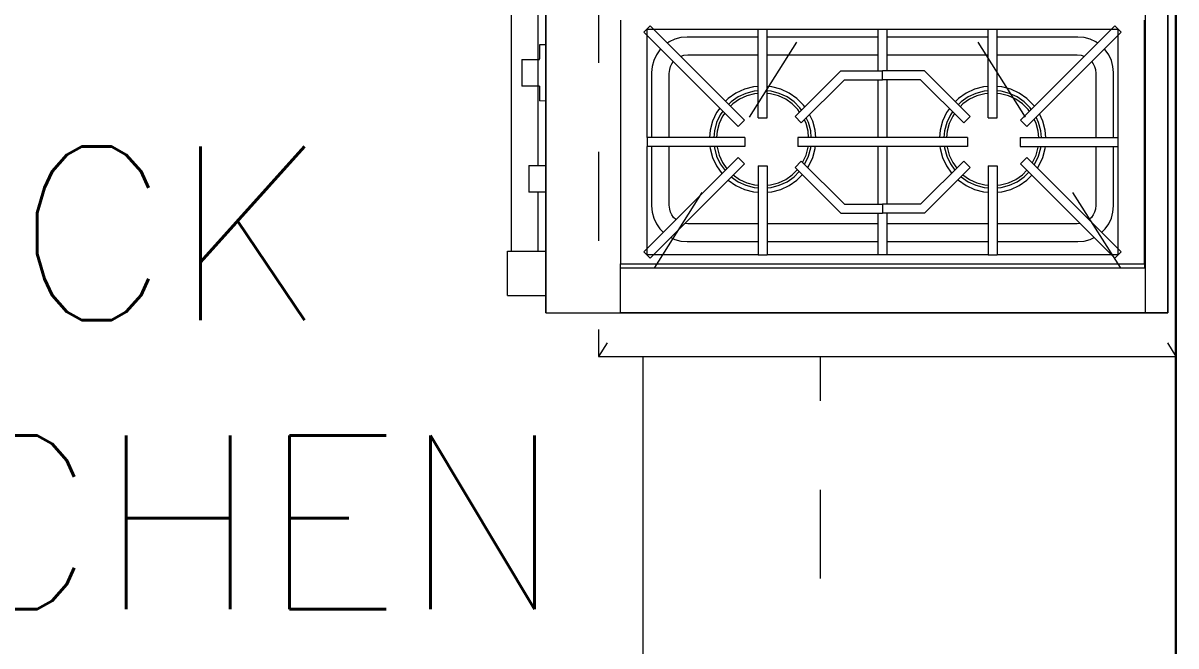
# Model space of a CAD drawing. Header units: metres. Extents: x -44 to 358, y -286 to 66.
# Drawn here: x 35.594 to 36.892, y -89.341 to -88.641 of the extents above; entities that cross this region are included whole.
import ezdxf

# ---------------------------------------------------------------- set-up
doc = ezdxf.new("R2010")
doc.units = ezdxf.units.M
doc.header["$LTSCALE"] = 0.3
for name, pattern in [('DASHED', [0.75, 0.5, -0.25]), ('DASHED2', [9.525, 6.35, -3.175]), ('HIDDEN2', [4.7625, 3.175, -1.5875])]:
    doc.linetypes.add(name, pattern=pattern)
for name, color, linetype, lineweight in [('01a_Mobiliario', 250, 'Continuous', 0), ('A-EQPM-OVHD', 253, 'DASHED2', 5), ('A-WALL', 7, 'Continuous', 30), ('baños', 141, 'Continuous', 0), ('Columnas', 7, 'Continuous', 18), ('MOBILIARIOS', 252, 'Continuous', 0), ('PROYECCION', 9, 'DASHED', 0)]:
    doc.layers.add(name, color=color, linetype=linetype, lineweight=lineweight)
doc.layers.add('TEXTOS', color=4, linetype='Continuous')

# ---------------------------------------------------------------- blocks, each defined once
blk = doc.blocks.new('PL BASE 1N NASAS 09')
at = {"layer": '01a_Mobiliario', "transparency": 33554684}
for q in [(-103.8311, -53.3997), (-104.4311, -54.4497), (-103.8311, -53.3997)]:
    blk.add_line((-104.4311, -53.3997), q, dxfattribs=at)
at = {"layer": 'A-EQPM-OVHD', "linetype": 'HIDDEN2'}
blk.add_line((-104.2311, -53.3997), (-103.8311, -53.3997), dxfattribs=at)
blk.add_line((-104.2311, -53.3997), (-103.8311, -53.3997), dxfattribs=at)
at = {"layer": 'A-WALL'}
blk.add_line((-103.8311, -51.1397), (-103.8311, -54.9197), dxfattribs=at)
at = {"layer": 'PROYECCION', "color": 252, "linetype": 'DASHED', "ltscale": 0.1}
blk.add_line((-104.2311, -55.0497), (-104.2311, -53.3997), dxfattribs=at)
at = {"layer": 'TEXTOS', "insert": (-105.5977, -53.6839, -0.2245), "char_height": 0.195, "width": 3.404877, "attachment_point": 7}
blk.add_mtext('{\\Fromans|c0; BACK\\PKITCHEN}', dxfattribs=at)
blk = doc.blocks.new('A$C3ed47c56')
at = {"layer": 'MOBILIARIOS'}
for p, q in [((0.043, 0.0509), (0.043, 0.9809)), ((0.043, 0.9809), (0.743, 0.9809)), ((0.043, 0.9809), (0.127, 0.9809)), ((0.043, 0.9809), (0.043, 0.0509)), ((0.718, 0.9809), (0.127, 0.9809)), ((0.127, 0.9809), (0.127, 0.9309)), ((0.743, 0.9809), (0.718, 0.9809)), ((0.718, 0.9809), (0.718, 0.0509)), ((0.743, 0.9809), (0.743, 0.0509)), ((0.743, 0.0509), (0.743, 0.9809)), ((0, 0.9616), (0.0003, 0.9616)), ((0, 0.9616), (0, 0.9116)), ((0.0003, 0.9616), (0.0011, 0.9616)), ((0.0011, 0.9616), (0.0025, 0.9616)), ((0.0025, 0.9616), (0.0044, 0.9616)), ((0.0044, 0.9616), (0.0068, 0.9616)), ((0.0068, 0.9616), (0.0095, 0.9616)), ((0.0095, 0.9616), (0.0125, 0.9616)), ((0.0125, 0.9616), (0.0157, 0.9616)), ((0.0157, 0.9616), (0.019, 0.9616)), ((0.019, 0.9616), (0.043, 0.9616)), ((0.717, 0.9309), (0.127, 0.9309)), ((0.127, 0.9309), (0.127, 0.9259)), ((0.127, 0.9259), (0.717, 0.9259)), ((0.127, 0.6519), (0.127, 0.9259)), ((0.717, 0.9259), (0.717, 0.9309)), ((0.717, 0.9259), (0.717, 0.6519)), ((0, 0.9116), (0.0003, 0.9116)), ((0.0003, 0.9116), (0.0011, 0.9116)), ((0.0011, 0.9116), (0.0025, 0.9116)), ((0.0025, 0.9116), (0.0044, 0.9116)), ((0.004, 0.5929), (0.004, 0.9116)), ((0.0044, 0.9116), (0.0068, 0.9116)), ((0.0068, 0.9116), (0.0095, 0.9116)), ((0.0095, 0.9116), (0.0125, 0.9116)), ((0.0125, 0.9116), (0.0157, 0.9116)), ((0.0157, 0.9116), (0.019, 0.9116)), ((0.019, 0.9116), (0.043, 0.9116)), ((0.034, 0.8453), (0.034, 0.9116)), ((0.1535, 0.9124), (0.1605, 0.9195)), ((0.2595, 0.8063), (0.1535, 0.9124)), ((0.157, 0.9159), (0.157, 0.7939)), ((0.282, 0.9159), (0.157, 0.9159)), ((0.2666, 0.8134), (0.1605, 0.9195)), ((0.282, 0.9159), (0.292, 0.9159)), ((0.282, 0.8159), (0.282, 0.9159)), ((0.292, 0.8159), (0.292, 0.9159)), ((0.541, 0.9159), (0.292, 0.9159)), ((0.417, 0.9159), (0.417, 0.8689)), ((0.427, 0.8689), (0.427, 0.9159)), ((0.541, 0.9159), (0.551, 0.9159)), ((0.541, 0.8159), (0.541, 0.9159)), ((0.551, 0.8159), (0.551, 0.9159)), ((0.687, 0.9159), (0.551, 0.9159)), ((0.5774, 0.8134), (0.6835, 0.9195)), ((0.5845, 0.8063), (0.6905, 0.9124)), ((0.6905, 0.9124), (0.6835, 0.9195)), ((0.687, 0.7939), (0.687, 0.9159)), ((0.1837, 0.8963), (0.1883, 0.8985)), ((0.1883, 0.8985), (0.1951, 0.9003)), ((0.1951, 0.9003), (0.202, 0.9009)), ((0.202, 0.9009), (0.282, 0.9009)), ((0.292, 0.9009), (0.417, 0.9009)), ((0.427, 0.9009), (0.541, 0.9009)), ((0.551, 0.9009), (0.642, 0.9009)), ((0.642, 0.9009), (0.6489, 0.9003)), ((0.6489, 0.9003), (0.6557, 0.8985)), ((0.6557, 0.8985), (0.6603, 0.8963)), ((0.1674, 0.8809), (0.1714, 0.8866)), ((0.1714, 0.8866), (0.1753, 0.8906)), ((0.6687, 0.8906), (0.6726, 0.8866)), ((0.6726, 0.8866), (0.6766, 0.8809)), ((0.1626, 0.8679), (0.1644, 0.8746)), ((0.1644, 0.8746), (0.1674, 0.8809)), ((0.1847, 0.8709), (0.1833, 0.8677)), ((0.1867, 0.8737), (0.1847, 0.8709)), ((0.1892, 0.8762), (0.1867, 0.8737)), ((0.1895, 0.8764), (0.1892, 0.8762)), ((0.2029, 0.8809), (0.1994, 0.8806)), ((0.282, 0.8809), (0.2029, 0.8809)), ((0.417, 0.8809), (0.292, 0.8809)), ((0.541, 0.8809), (0.427, 0.8809)), ((0.6411, 0.8809), (0.551, 0.8809)), ((0.6446, 0.8806), (0.6411, 0.8809)), ((0.6548, 0.8762), (0.6545, 0.8764)), ((0.6573, 0.8737), (0.6548, 0.8762)), ((0.6593, 0.8709), (0.6573, 0.8737)), ((0.6607, 0.8677), (0.6593, 0.8709)), ((0.6766, 0.8809), (0.6796, 0.8746)), ((0.6796, 0.8746), (0.6814, 0.8679)), ((0.162, 0.8609), (0.1626, 0.8679)), ((0.162, 0.7939), (0.162, 0.8609)), ((0.1824, 0.8644), (0.182, 0.86)), ((0.182, 0.86), (0.182, 0.7939)), ((0.1833, 0.8677), (0.1824, 0.8644)), ((0.3235, 0.8175), (0.3749, 0.8689)), ((0.3305, 0.8104), (0.3791, 0.8589)), ((0.3749, 0.8689), (0.422, 0.8689)), ((0.3791, 0.8589), (0.422, 0.8589)), ((0.417, 0.8589), (0.417, 0.7939)), ((0.422, 0.8589), (0.422, 0.8689)), ((0.4691, 0.8689), (0.422, 0.8689)), ((0.4649, 0.8589), (0.422, 0.8589)), ((0.427, 0.7939), (0.427, 0.8589)), ((0.5135, 0.8104), (0.4649, 0.8589)), ((0.5205, 0.8175), (0.4691, 0.8689)), ((0.6616, 0.8644), (0.6607, 0.8677)), ((0.662, 0.86), (0.6616, 0.8644)), ((0.662, 0.7939), (0.662, 0.86)), ((0.6814, 0.8679), (0.682, 0.8609)), ((0.682, 0.8609), (0.682, 0.7939)), ((0.024, 0.8409), (0.024, 0.8453)), ((0.043, 0.8453), (0.024, 0.8453)), ((0.2665, 0.8423), (0.2766, 0.845)), ((0.2766, 0.845), (0.282, 0.8455)), ((0.292, 0.8455), (0.2974, 0.845)), ((0.2974, 0.845), (0.3075, 0.8423)), ((0.5255, 0.8423), (0.5356, 0.845)), ((0.5356, 0.845), (0.541, 0.8455)), ((0.551, 0.8455), (0.5564, 0.845)), ((0.5564, 0.845), (0.5665, 0.8423)), ((0.024, 0.8356), (0.024, 0.8409)), ((0.024, 0.8303), (0.024, 0.8356)), ((0.2483, 0.8317), (0.2484, 0.8319)), ((0.2484, 0.8319), (0.257, 0.8379)), ((0.2518, 0.8282), (0.2595, 0.8336)), ((0.254, 0.826), (0.261, 0.831)), ((0.257, 0.8379), (0.2665, 0.8423)), ((0.2595, 0.8336), (0.2682, 0.8376)), ((0.261, 0.831), (0.2692, 0.8348)), ((0.2682, 0.8376), (0.2774, 0.8401)), ((0.2692, 0.8348), (0.278, 0.8371)), ((0.2774, 0.8401), (0.282, 0.8405)), ((0.278, 0.8371), (0.282, 0.8375)), ((0.292, 0.8405), (0.2965, 0.8401)), ((0.292, 0.8375), (0.296, 0.8371)), ((0.296, 0.8371), (0.3048, 0.8348)), ((0.2965, 0.8401), (0.3058, 0.8376)), ((0.3048, 0.8348), (0.313, 0.831)), ((0.3058, 0.8376), (0.3145, 0.8336)), ((0.3075, 0.8423), (0.317, 0.8379)), ((0.313, 0.831), (0.3204, 0.8258)), ((0.3145, 0.8336), (0.3224, 0.8281)), ((0.317, 0.8379), (0.3256, 0.8319)), ((0.3256, 0.8319), (0.3317, 0.8257)), ((0.5068, 0.8312), (0.5074, 0.8319)), ((0.5074, 0.8319), (0.516, 0.8379)), ((0.5106, 0.8281), (0.5185, 0.8336)), ((0.5126, 0.8258), (0.52, 0.831)), ((0.516, 0.8379), (0.5255, 0.8423)), ((0.5185, 0.8336), (0.5272, 0.8376)), ((0.52, 0.831), (0.5282, 0.8348)), ((0.5272, 0.8376), (0.5364, 0.8401)), ((0.5282, 0.8348), (0.537, 0.8371)), ((0.5364, 0.8401), (0.541, 0.8405)), ((0.537, 0.8371), (0.541, 0.8375)), ((0.551, 0.8405), (0.5555, 0.8401)), ((0.551, 0.8375), (0.555, 0.8371)), ((0.555, 0.8371), (0.5638, 0.8348)), ((0.5555, 0.8401), (0.5648, 0.8376)), ((0.5638, 0.8348), (0.572, 0.831)), ((0.5648, 0.8376), (0.5735, 0.8336)), ((0.5665, 0.8423), (0.576, 0.8379)), ((0.572, 0.831), (0.5794, 0.8258)), ((0.5735, 0.8336), (0.5814, 0.8281)), ((0.576, 0.8379), (0.5846, 0.8319)), ((0.5846, 0.8319), (0.5902, 0.8262)), ((0.024, 0.8249), (0.024, 0.8303)), ((0.024, 0.8197), (0.024, 0.8249)), ((0.024, 0.8153), (0.024, 0.8197)), ((0.235, 0.8159), (0.241, 0.8245)), ((0.2394, 0.8134), (0.2447, 0.8211)), ((0.241, 0.8245), (0.2412, 0.8246)), ((0.242, 0.8119), (0.2469, 0.819)), ((0.3204, 0.8258), (0.3261, 0.8201)), ((0.3224, 0.8281), (0.3282, 0.8222)), ((0.3378, 0.8176), (0.339, 0.8159)), ((0.494, 0.8159), (0.4998, 0.8241)), ((0.4984, 0.8134), (0.5033, 0.8205)), ((0.501, 0.8119), (0.5055, 0.8184)), ((0.5103, 0.8277), (0.5106, 0.8281)), ((0.5124, 0.8256), (0.5126, 0.8258)), ((0.5794, 0.8258), (0.5846, 0.8206)), ((0.5814, 0.8281), (0.5867, 0.8227)), ((0.5964, 0.8182), (0.598, 0.8159)), ((0.024, 0.8153), (0.043, 0.8153)), ((0.034, 0.7263), (0.034, 0.8153)), ((0.2279, 0.7963), (0.2306, 0.8064)), ((0.2306, 0.8064), (0.235, 0.8159)), ((0.2328, 0.7955), (0.2353, 0.8047)), ((0.2353, 0.8047), (0.2394, 0.8134)), ((0.2381, 0.8037), (0.242, 0.8119)), ((0.2595, 0.8063), (0.2666, 0.8134)), ((0.282, 0.8159), (0.292, 0.8159)), ((0.3305, 0.8104), (0.3235, 0.8175)), ((0.332, 0.8119), (0.3359, 0.8037)), ((0.3342, 0.814), (0.3346, 0.8134)), ((0.3346, 0.8134), (0.3387, 0.8047)), ((0.3387, 0.8047), (0.3412, 0.7955)), ((0.339, 0.8159), (0.3434, 0.8064)), ((0.3434, 0.8064), (0.3461, 0.7963)), ((0.4869, 0.7963), (0.4896, 0.8064)), ((0.4896, 0.8064), (0.494, 0.8159)), ((0.4918, 0.7955), (0.4943, 0.8047)), ((0.4943, 0.8047), (0.4984, 0.8134)), ((0.4971, 0.8037), (0.501, 0.8119)), ((0.5135, 0.8104), (0.5205, 0.8175)), ((0.541, 0.8159), (0.551, 0.8159)), ((0.5845, 0.8063), (0.5774, 0.8134)), ((0.5906, 0.8125), (0.591, 0.8119)), ((0.591, 0.8119), (0.5949, 0.8037)), ((0.5928, 0.8146), (0.5936, 0.8134)), ((0.5936, 0.8134), (0.5977, 0.8047)), ((0.5977, 0.8047), (0.6002, 0.7955)), ((0.598, 0.8159), (0.6024, 0.8064)), ((0.6024, 0.8064), (0.6051, 0.7963)), ((0.157, 0.7839), (0.157, 0.7939)), ((0.267, 0.7939), (0.157, 0.7939)), ((0.2277, 0.7939), (0.2279, 0.7963)), ((0.2327, 0.7939), (0.2328, 0.7955)), ((0.2357, 0.7939), (0.2358, 0.7949)), ((0.2358, 0.7949), (0.2381, 0.8037)), ((0.267, 0.7839), (0.267, 0.7939)), ((0.3265, 0.7839), (0.3265, 0.7939)), ((0.417, 0.7939), (0.3265, 0.7939)), ((0.3359, 0.8037), (0.3382, 0.7949)), ((0.3382, 0.7949), (0.3383, 0.7939)), ((0.3412, 0.7955), (0.3413, 0.7939)), ((0.3461, 0.7963), (0.3463, 0.7939)), ((0.427, 0.7939), (0.417, 0.7939)), ((0.5175, 0.7939), (0.427, 0.7939)), ((0.4867, 0.7939), (0.4869, 0.7963)), ((0.4917, 0.7939), (0.4918, 0.7955)), ((0.4947, 0.7939), (0.4948, 0.7949)), ((0.4948, 0.7949), (0.4971, 0.8037)), ((0.5175, 0.7839), (0.5175, 0.7939)), ((0.577, 0.7839), (0.577, 0.7939)), ((0.577, 0.7939), (0.687, 0.7939)), ((0.5949, 0.8037), (0.5972, 0.7949)), ((0.5972, 0.7949), (0.5973, 0.7939)), ((0.6002, 0.7955), (0.6003, 0.7939)), ((0.6051, 0.7963), (0.6053, 0.7939)), ((0.687, 0.7839), (0.687, 0.7939)), ((0.267, 0.7839), (0.157, 0.7839)), ((0.157, 0.7839), (0.157, 0.6619)), ((0.162, 0.7109), (0.162, 0.7839)), ((0.182, 0.7839), (0.182, 0.7118)), ((0.2279, 0.7755), (0.2272, 0.7839)), ((0.2328, 0.7764), (0.2322, 0.7839)), ((0.2358, 0.7769), (0.2352, 0.7839)), ((0.417, 0.7839), (0.3265, 0.7839)), ((0.3388, 0.7839), (0.3382, 0.7769)), ((0.3418, 0.7839), (0.3412, 0.7764)), ((0.3468, 0.7839), (0.3461, 0.7755)), ((0.427, 0.7839), (0.417, 0.7839)), ((0.417, 0.7839), (0.417, 0.7189)), ((0.5175, 0.7839), (0.427, 0.7839)), ((0.427, 0.7189), (0.427, 0.7839)), ((0.4869, 0.7755), (0.4862, 0.7839)), ((0.4918, 0.7764), (0.4912, 0.7839)), ((0.4948, 0.7769), (0.4942, 0.7839)), ((0.577, 0.7839), (0.687, 0.7839)), ((0.5978, 0.7839), (0.5972, 0.7769)), ((0.6008, 0.7839), (0.6002, 0.7764)), ((0.6058, 0.7839), (0.6051, 0.7755)), ((0.662, 0.7118), (0.662, 0.7839)), ((0.682, 0.7839), (0.682, 0.7109)), ((0.687, 0.6619), (0.687, 0.7839)), ((0.2595, 0.7715), (0.1535, 0.6655)), ((0.2306, 0.7654), (0.2279, 0.7755)), ((0.2353, 0.7671), (0.2328, 0.7764)), ((0.2394, 0.7584), (0.2353, 0.7671)), ((0.2381, 0.7681), (0.2358, 0.7769)), ((0.242, 0.7599), (0.2381, 0.7681)), ((0.2595, 0.7715), (0.2666, 0.7644)), ((0.3305, 0.7675), (0.3235, 0.7604)), ((0.3305, 0.7675), (0.3791, 0.7189)), ((0.3359, 0.7681), (0.334, 0.764)), ((0.3382, 0.7769), (0.3359, 0.7681)), ((0.3387, 0.7671), (0.3362, 0.7618)), ((0.3412, 0.7764), (0.3387, 0.7671)), ((0.3461, 0.7755), (0.3434, 0.7654)), ((0.5135, 0.7675), (0.4649, 0.7189)), ((0.4896, 0.7654), (0.4869, 0.7755)), ((0.4943, 0.7671), (0.4918, 0.7764)), ((0.4984, 0.7584), (0.4943, 0.7671)), ((0.4971, 0.7681), (0.4948, 0.7769)), ((0.501, 0.7599), (0.4971, 0.7681)), ((0.5135, 0.7675), (0.5205, 0.7604)), ((0.5845, 0.7715), (0.5774, 0.7644)), ((0.5845, 0.7715), (0.6905, 0.6655)), ((0.5949, 0.7681), (0.5926, 0.7634)), ((0.5972, 0.7769), (0.5949, 0.7681)), ((0.5977, 0.7671), (0.5949, 0.7611)), ((0.6002, 0.7764), (0.5977, 0.7671)), ((0.6051, 0.7755), (0.6024, 0.7654)), ((0.2666, 0.7644), (0.1605, 0.6584)), ((0.235, 0.7559), (0.2306, 0.7654)), ((0.2387, 0.7507), (0.235, 0.7559)), ((0.2423, 0.7543), (0.2394, 0.7584)), ((0.2444, 0.7564), (0.242, 0.7599)), ((0.282, 0.7619), (0.292, 0.7619)), ((0.282, 0.7619), (0.282, 0.6619)), ((0.292, 0.7619), (0.292, 0.6619)), ((0.3235, 0.7604), (0.3749, 0.7089)), ((0.3287, 0.7552), (0.3268, 0.7525)), ((0.3308, 0.753), (0.3291, 0.7506)), ((0.3434, 0.7654), (0.3399, 0.758)), ((0.5205, 0.7604), (0.4691, 0.7089)), ((0.494, 0.7559), (0.4896, 0.7654)), ((0.4973, 0.7513), (0.494, 0.7559)), ((0.5009, 0.7549), (0.4984, 0.7584)), ((0.503, 0.757), (0.501, 0.7599)), ((0.541, 0.7619), (0.551, 0.7619)), ((0.541, 0.7619), (0.541, 0.6619)), ((0.551, 0.7619), (0.551, 0.6619)), ((0.5774, 0.7644), (0.6835, 0.6584)), ((0.5873, 0.7546), (0.5858, 0.7525)), ((0.6024, 0.7654), (0.5986, 0.7574)), ((0.034, 0.5929), (0.034, 0.7469)), ((0.043, 0.743), (0.036, 0.7428)), ((0.036, 0.7424), (0.036, 0.7428)), ((0.036, 0.7409), (0.036, 0.7424)), ((0.036, 0.7386), (0.036, 0.7409)), ((0.2484, 0.74), (0.2453, 0.7431)), ((0.257, 0.734), (0.2484, 0.74)), ((0.2516, 0.7438), (0.2488, 0.7466)), ((0.2536, 0.7461), (0.2509, 0.7488)), ((0.2595, 0.7383), (0.2516, 0.7438)), ((0.261, 0.7409), (0.2536, 0.7461)), ((0.2692, 0.7371), (0.261, 0.7409)), ((0.313, 0.7409), (0.3048, 0.7371)), ((0.3204, 0.7461), (0.313, 0.7409)), ((0.3224, 0.7438), (0.3145, 0.7383)), ((0.3256, 0.74), (0.317, 0.734)), ((0.3268, 0.7525), (0.3204, 0.7461)), ((0.3291, 0.7506), (0.3224, 0.7438)), ((0.333, 0.7474), (0.3256, 0.74)), ((0.3344, 0.7494), (0.333, 0.7474)), ((0.5074, 0.74), (0.5038, 0.7436)), ((0.5106, 0.7438), (0.5073, 0.7471)), ((0.516, 0.734), (0.5074, 0.74)), ((0.5126, 0.7461), (0.5094, 0.7493)), ((0.5185, 0.7383), (0.5106, 0.7438)), ((0.52, 0.7409), (0.5126, 0.7461)), ((0.5282, 0.7371), (0.52, 0.7409)), ((0.572, 0.7409), (0.5638, 0.7371)), ((0.5794, 0.7461), (0.572, 0.7409)), ((0.5814, 0.7438), (0.5735, 0.7383)), ((0.5846, 0.74), (0.576, 0.734)), ((0.5858, 0.7525), (0.5794, 0.7461)), ((0.5881, 0.7506), (0.5814, 0.7438)), ((0.592, 0.7474), (0.5846, 0.74)), ((0.5894, 0.7524), (0.5881, 0.7506)), ((0.593, 0.7488), (0.592, 0.7474)), ((0.036, 0.7355), (0.036, 0.7386)), ((0.036, 0.7316), (0.036, 0.7355)), ((0.036, 0.7271), (0.036, 0.7316)), ((0.036, 0.7263), (0.036, 0.7271)), ((0.2665, 0.7295), (0.257, 0.734)), ((0.2682, 0.7342), (0.2595, 0.7383)), ((0.2766, 0.7268), (0.2665, 0.7295)), ((0.2774, 0.7318), (0.2682, 0.7342)), ((0.278, 0.7347), (0.2692, 0.7371)), ((0.282, 0.7264), (0.2766, 0.7268)), ((0.282, 0.7314), (0.2774, 0.7318)), ((0.282, 0.7344), (0.278, 0.7347)), ((0.296, 0.7347), (0.292, 0.7344)), ((0.2965, 0.7318), (0.292, 0.7314)), ((0.2974, 0.7268), (0.292, 0.7264)), ((0.3048, 0.7371), (0.296, 0.7347)), ((0.3058, 0.7342), (0.2965, 0.7318)), ((0.3075, 0.7295), (0.2974, 0.7268)), ((0.3145, 0.7383), (0.3058, 0.7342)), ((0.317, 0.734), (0.3075, 0.7295)), ((0.5255, 0.7295), (0.516, 0.734)), ((0.5272, 0.7342), (0.5185, 0.7383)), ((0.5356, 0.7268), (0.5255, 0.7295)), ((0.5364, 0.7318), (0.5272, 0.7342)), ((0.537, 0.7347), (0.5282, 0.7371)), ((0.541, 0.7264), (0.5356, 0.7268)), ((0.541, 0.7314), (0.5364, 0.7318)), ((0.541, 0.7344), (0.537, 0.7347)), ((0.555, 0.7347), (0.551, 0.7344)), ((0.5555, 0.7318), (0.551, 0.7314)), ((0.5564, 0.7268), (0.551, 0.7264)), ((0.5638, 0.7371), (0.555, 0.7347)), ((0.5648, 0.7342), (0.5555, 0.7318)), ((0.5665, 0.7295), (0.5564, 0.7268)), ((0.5735, 0.7383), (0.5648, 0.7342)), ((0.576, 0.734), (0.5665, 0.7295)), ((0.016, 0.7219), (0.016, 0.7263)), ((0.036, 0.7263), (0.016, 0.7263)), ((0.016, 0.7166), (0.016, 0.7219)), ((0.016, 0.7113), (0.016, 0.7166)), ((0.3791, 0.7189), (0.422, 0.7189)), ((0.4649, 0.7189), (0.422, 0.7189)), ((0.422, 0.7189), (0.422, 0.7089)), ((0.016, 0.7059), (0.016, 0.7113)), ((0.016, 0.7007), (0.016, 0.7059)), ((0.1626, 0.704), (0.162, 0.7109)), ((0.1644, 0.6972), (0.1626, 0.704)), ((0.182, 0.7118), (0.1824, 0.7075)), ((0.1824, 0.7075), (0.1833, 0.7041)), ((0.1833, 0.7041), (0.1847, 0.701)), ((0.1847, 0.701), (0.1865, 0.6985)), ((0.3749, 0.7089), (0.422, 0.7089)), ((0.417, 0.7089), (0.417, 0.6619)), ((0.4691, 0.7089), (0.422, 0.7089)), ((0.427, 0.6619), (0.427, 0.7089)), ((0.6575, 0.6985), (0.6593, 0.701)), ((0.6593, 0.701), (0.6607, 0.7041)), ((0.6607, 0.7041), (0.6616, 0.7075)), ((0.6616, 0.7075), (0.662, 0.7118)), ((0.6814, 0.704), (0.6796, 0.6972)), ((0.682, 0.7109), (0.6814, 0.704)), ((0.016, 0.6963), (0.016, 0.7007)), ((0.016, 0.6963), (0.036, 0.6963)), ((0.036, 0.6963), (0.036, 0.6955)), ((0.036, 0.691), (0.036, 0.6955)), ((0.036, 0.6871), (0.036, 0.691)), ((0.1674, 0.6909), (0.1644, 0.6972)), ((0.1714, 0.6852), (0.1674, 0.6909)), ((0.1946, 0.6925), (0.1952, 0.6922)), ((0.1952, 0.6922), (0.1985, 0.6913)), ((0.1985, 0.6913), (0.2029, 0.6909)), ((0.2029, 0.6909), (0.282, 0.6909)), ((0.292, 0.6909), (0.417, 0.6909)), ((0.427, 0.6909), (0.541, 0.6909)), ((0.551, 0.6909), (0.6411, 0.6909)), ((0.6411, 0.6909), (0.6455, 0.6913)), ((0.6455, 0.6913), (0.6488, 0.6922)), ((0.6488, 0.6922), (0.6494, 0.6925)), ((0.6766, 0.6909), (0.6726, 0.6852)), ((0.6796, 0.6972), (0.6766, 0.6909)), ((0.036, 0.6839), (0.036, 0.6871)), ((0.036, 0.6816), (0.036, 0.6839)), ((0.036, 0.6802), (0.036, 0.6816)), ((0.036, 0.6797), (0.036, 0.6802)), ((0.043, 0.6795), (0.036, 0.6797)), ((0.1723, 0.6843), (0.1714, 0.6852)), ((0.182, 0.6763), (0.1799, 0.6777)), ((0.1883, 0.6733), (0.182, 0.6763)), ((0.662, 0.6763), (0.6557, 0.6733)), ((0.6641, 0.6777), (0.662, 0.6763)), ((0.6726, 0.6852), (0.6717, 0.6843)), ((0.1535, 0.6655), (0.1605, 0.6584)), ((0.157, 0.6619), (0.282, 0.6619)), ((0.1951, 0.6715), (0.1883, 0.6733)), ((0.202, 0.6709), (0.1951, 0.6715)), ((0.282, 0.6709), (0.202, 0.6709)), ((0.282, 0.6619), (0.292, 0.6619)), ((0.417, 0.6709), (0.292, 0.6709)), ((0.292, 0.6619), (0.541, 0.6619)), ((0.541, 0.6709), (0.427, 0.6709)), ((0.541, 0.6619), (0.551, 0.6619)), ((0.642, 0.6709), (0.551, 0.6709)), ((0.551, 0.6619), (0.687, 0.6619)), ((0.6489, 0.6715), (0.642, 0.6709)), ((0.6557, 0.6733), (0.6489, 0.6715)), ((0.6905, 0.6655), (0.6835, 0.6584))]:
    blk.add_line(p, q, dxfattribs=at)
at = {"layer": 'PROYECCION', "color": 252, "linetype": 'DASHED', "ltscale": 0.1}
for p, q in [((0.1023, 0), (0.1023, 1.03)), ((0.1023, 0), (0.7523, 1.03)), ((0.7523, 0), (0.1023, 1.03)), ((0.1023, 1.03), (0.7523, 1.03))]:
    blk.add_line(p, q, dxfattribs=at)
blk = doc.blocks.new('A$C74a5ad94')
at = {"layer": 'baños'}
blk.add_blockref('PL BASE 1N NASAS 09', (131.4957, 56.1498), dxfattribs=at)
at = {"layer": 'MOBILIARIOS', "xscale": -1, "rotation": 180}
blk.add_blockref('A$C3ed47c56', (26.9123, 3.7801), dxfattribs=at)

msp = doc.modelspace()

# ---------------------------------------------------------------- block references
at = {"layer": 'Columnas', "ltscale": 0.2}
msp.add_blockref('A$C74a5ad94', (9.2272544, -91.7655679), dxfattribs=at)

doc.saveas('drawing.dxf')
